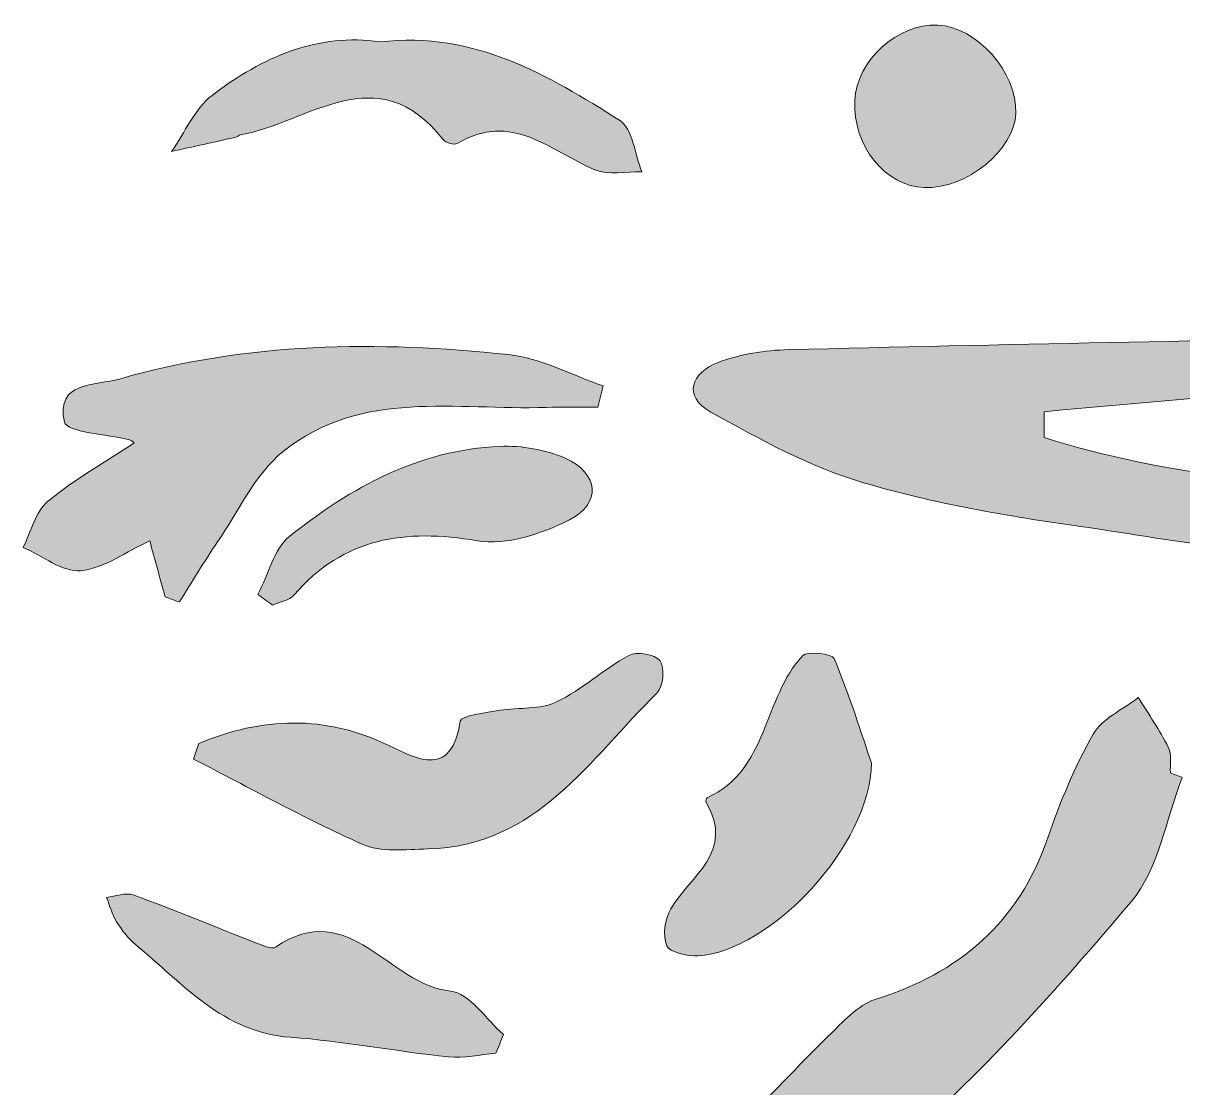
# Model space of a CAD drawing. Header units: centimetres. Extents: x -3.2 to 24.3, y 7.3 to 22.4.
# Drawn here: x -3.229 to -1.075, y 14.45 to 16.427 of the extents above; entities that cross this region are included whole.
import ezdxf

# ---------------------------------------------------------------- set-up
doc = ezdxf.new("R2010")
doc.units = ezdxf.units.CM
doc.header["$MEASUREMENT"] = 0
doc.layers.add('Layer 1', color=7, linetype='Continuous', lineweight=0)

msp = doc.modelspace()

# ---------------------------------------------------------------- hatches: boundary and pattern name
at = {"layer": 'Layer 1', "true_color": 0x000000, "transparency": 33554687}
h = msp.add_hatch(color=18, dxfattribs=at)
h.dxf.hatch_style = 2
edge = h.paths.add_edge_path()
edge.add_spline(control_points=[(-1.3856, 16.2604), (-1.3882, 16.1919), (-1.4769, 16.1197), (-1.5555, 16.1222), (-1.6282, 16.1244), (-1.6884, 16.1998), (-1.6846, 16.2838), (-1.6812, 16.3582), (-1.6051, 16.4275), (-1.5305, 16.4239), (-1.4577, 16.4205), (-1.3827, 16.3359), (-1.3856, 16.2604)], knot_values=[0, 0, 0, 0, 1, 1, 1, 2, 2, 2, 3, 3, 3, 4, 4, 4, 4], degree=3, periodic=0)
h = msp.add_hatch(color=18, dxfattribs=at)
h.dxf.hatch_style = 2
edge = h.paths.add_edge_path()
edge.add_spline(control_points=[(-2.5667, 16.3928), (-2.3895, 16.4129), (-2.2542, 16.3306), (-2.1216, 16.2473), (-2.0973, 16.232), (-2.0935, 16.1841), (-2.0802, 16.1513), (-2.1095, 16.1521), (-2.1423, 16.1447), (-2.1675, 16.1553), (-2.2498, 16.1898), (-2.3225, 16.2652), (-2.4233, 16.2041), (-2.4288, 16.2008), (-2.4447, 16.2056), (-2.4494, 16.2116), (-2.5717, 16.3672), (-2.7, 16.2423), (-2.8258, 16.22), (-2.8289, 16.2195), (-2.8314, 16.2165), (-2.8344, 16.2158), (-2.8741, 16.2068), (-2.9139, 16.1981), (-2.9537, 16.1892), (-2.929, 16.2245), (-2.9109, 16.2685), (-2.8783, 16.2935), (-2.7849, 16.3653), (-2.6797, 16.41), (-2.5667, 16.3928)], knot_values=[0, 0, 0, 0, 1, 1, 1, 2, 2, 2, 3, 3, 3, 4, 4, 4, 5, 5, 5, 6, 6, 6, 7, 7, 7, 8, 8, 8, 9, 9, 9, 10, 10, 10, 10], degree=3, periodic=0)
h = msp.add_hatch(color=18, dxfattribs=at)
h.dxf.hatch_style = 2
edge = h.paths.add_edge_path()
edge.add_spline(control_points=[(-2.9943, 15.4662), (-3.037, 15.4465), (-3.0785, 15.415), (-3.1226, 15.4107), (-3.1564, 15.4074), (-3.1936, 15.4383), (-3.2293, 15.454), (-3.2147, 15.483), (-3.2069, 15.5201), (-3.184, 15.5391), (-3.1338, 15.5807), (-3.076, 15.613), (-3.0232, 15.6479), (-3.0225, 15.6474), (-3.0267, 15.6522), (-3.0318, 15.6535), (-3.0739, 15.6645), (-3.1483, 15.6675), (-3.1527, 15.6868), (-3.1702, 15.7627), (-3.0945, 15.7541), (-3.0505, 15.7667), (-2.8133, 15.8349), (-2.5708, 15.838), (-2.3279, 15.8119), (-2.268, 15.8055), (-2.2107, 15.7739), (-2.1522, 15.7538), (-2.1554, 15.7406), (-2.1586, 15.7274), (-2.1618, 15.7142), (-2.1938, 15.7142), (-2.2259, 15.7151), (-2.2579, 15.714), (-2.4248, 15.7083), (-2.6021, 15.7486), (-2.7466, 15.6319), (-2.7985, 15.59), (-2.8292, 15.5215), (-2.8683, 15.4642), (-2.8931, 15.4279), (-2.9155, 15.3899), (-2.9391, 15.3526), (-2.948, 15.3558), (-2.9569, 15.359), (-2.9658, 15.3623), (-2.9753, 15.3969), (-2.9848, 15.4315), (-2.9943, 15.4662)], knot_values=[0, 0, 0, 0, 1, 1, 1, 2, 2, 2, 3, 3, 3, 4, 4, 4, 5, 5, 5, 6, 6, 6, 7, 7, 7, 8, 8, 8, 9, 9, 9, 10, 10, 10, 11, 11, 11, 12, 12, 12, 13, 13, 13, 14, 14, 14, 15, 15, 15, 16, 16, 16, 16], degree=3, periodic=0)
h = msp.add_hatch(color=18, dxfattribs=at)
h.dxf.hatch_style = 2
edge = h.paths.add_edge_path()
edge.add_spline(control_points=[(-1.3331, 15.6578), (-1.1034, 15.5871), (-0.8669, 15.5597), (-0.623, 15.5798), (-0.6195, 15.5676), (-0.6161, 15.5554), (-0.6126, 15.5432), (-0.6433, 15.5241), (-0.6719, 15.4992), (-0.7051, 15.4869), (-0.8917, 15.4175), (-1.0789, 15.4669), (-1.2645, 15.4928), (-1.4005, 15.5118), (-1.5373, 15.5354), (-1.6687, 15.5741), (-1.7677, 15.6032), (-1.8613, 15.6548), (-1.9523, 15.7054), (-2.0056, 15.7351), (-1.9875, 15.7785), (-1.9387, 15.7973), (-1.8978, 15.813), (-1.8516, 15.8202), (-1.8075, 15.8212), (-1.411, 15.8307), (-1.0144, 15.839), (-0.6178, 15.845), (-0.5571, 15.8459), (-0.4962, 15.8336), (-0.4354, 15.8274), (-0.4352, 15.814), (-0.435, 15.8006), (-0.4348, 15.7872), (-0.7341, 15.7602), (-1.0335, 15.7331), (-1.3328, 15.706), (-1.3329, 15.6899), (-1.333, 15.6739), (-1.3331, 15.6578)], knot_values=[0, 0, 0, 0, 1, 1, 1, 2, 2, 2, 3, 3, 3, 4, 4, 4, 5, 5, 5, 6, 6, 6, 7, 7, 7, 8, 8, 8, 9, 9, 9, 10, 10, 10, 11, 11, 11, 12, 12, 12, 13, 13, 13, 13], degree=3, periodic=0)
h = msp.add_hatch(color=18, dxfattribs=at)
h.dxf.hatch_style = 2
edge = h.paths.add_edge_path()
edge.add_spline(control_points=[(-2.7933, 15.3666), (-2.7741, 15.4034), (-2.7637, 15.4513), (-2.7341, 15.475), (-2.6202, 15.5656), (-2.4939, 15.6354), (-2.3437, 15.6416), (-2.3035, 15.6432), (-2.2594, 15.6358), (-2.2226, 15.6197), (-2.1602, 15.5925), (-2.1545, 15.5354), (-2.2146, 15.5052), (-2.2661, 15.4793), (-2.3322, 15.457), (-2.3862, 15.4663), (-2.5203, 15.4893), (-2.6339, 15.4722), (-2.7263, 15.3657), (-2.7351, 15.3556), (-2.7526, 15.3529), (-2.7661, 15.3468), (-2.7752, 15.3534), (-2.7842, 15.36), (-2.7933, 15.3666)], knot_values=[0, 0, 0, 0, 1, 1, 1, 2, 2, 2, 3, 3, 3, 4, 4, 4, 5, 5, 5, 6, 6, 6, 7, 7, 7, 8, 8, 8, 8], degree=3, periodic=0)
h = msp.add_hatch(color=18, dxfattribs=at)
h.dxf.hatch_style = 2
edge = h.paths.add_edge_path()
edge.add_spline(control_points=[(-2.9033, 15.0898), (-2.7857, 15.1388), (-2.6688, 15.1435), (-2.5502, 15.0861), (-2.4948, 15.0593), (-2.4335, 15.026), (-2.4175, 15.1314), (-2.4159, 15.1417), (-2.3695, 15.1468), (-2.3434, 15.1514), (-2.3085, 15.1574), (-2.2691, 15.1523), (-2.2388, 15.1669), (-2.1912, 15.1897), (-2.1511, 15.2278), (-2.1045, 15.2532), (-2.09, 15.2611), (-2.0546, 15.2554), (-2.0467, 15.2438), (-2.0376, 15.2304), (-2.0402, 15.1952), (-2.0518, 15.1839), (-2.1763, 15.0618), (-2.2747, 14.8991), (-2.4783, 14.894), (-2.5191, 14.893), (-2.565, 14.8872), (-2.5999, 14.9028), (-2.7064, 14.9505), (-2.8087, 15.0075), (-2.9127, 15.0608), (-2.9096, 15.0705), (-2.9064, 15.0802), (-2.9033, 15.0898)], knot_values=[0, 0, 0, 0, 1, 1, 1, 2, 2, 2, 3, 3, 3, 4, 4, 4, 5, 5, 5, 6, 6, 6, 7, 7, 7, 8, 8, 8, 9, 9, 9, 10, 10, 10, 11, 11, 11, 11], degree=3, periodic=0)
h = msp.add_hatch(color=18, dxfattribs=at)
h.dxf.hatch_style = 2
edge = h.paths.add_edge_path()
edge.add_spline(control_points=[(-1.6539, 15.0539), (-1.6545, 14.9011), (-1.8429, 14.7024), (-1.9759, 14.6956), (-1.9959, 14.6946), (-2.0287, 14.7019), (-2.034, 14.7143), (-2.0419, 14.7332), (-2.0376, 14.7641), (-2.0265, 14.7829), (-1.9902, 14.8444), (-1.9067, 14.8886), (-1.9607, 14.9802), (-1.9619, 14.9823), (-1.9606, 14.9883), (-1.959, 14.9891), (-1.8447, 15.0407), (-1.8549, 15.175), (-1.7816, 15.2528), (-1.7728, 15.2622), (-1.7265, 15.2565), (-1.7227, 15.2474), (-1.6941, 15.1779), (-1.6717, 15.1059), (-1.6539, 15.0539)], knot_values=[0, 0, 0, 0, 1, 1, 1, 2, 2, 2, 3, 3, 3, 4, 4, 4, 5, 5, 5, 6, 6, 6, 7, 7, 7, 8, 8, 8, 8], degree=3, periodic=0)
h = msp.add_hatch(color=18, dxfattribs=at)
h.dxf.hatch_style = 2
edge = h.paths.add_edge_path()
edge.add_spline(control_points=[(-1.0765, 15.0267), (-1.107, 14.9488), (-1.1202, 14.8562), (-1.1714, 14.7958), (-1.309, 14.6334), (-1.4522, 14.4721), (-1.6137, 14.3344), (-1.7481, 14.2197), (-1.9064, 14.1256), (-2.0952, 14.1195), (-2.126, 14.1186), (-2.1573, 14.1376), (-2.1884, 14.1473), (-2.1709, 14.1703), (-2.1574, 14.1987), (-2.1351, 14.2154), (-2.0591, 14.2724), (-1.9766, 14.3213), (-1.903, 14.3811), (-1.842, 14.4307), (-1.7909, 14.4922), (-1.7336, 14.5466), (-1.7069, 14.572), (-1.6796, 14.604), (-1.6467, 14.6144), (-1.4904, 14.6636), (-1.3802, 14.7567), (-1.3262, 14.9146), (-1.3035, 14.9808), (-1.2763, 15.0466), (-1.2418, 15.1072), (-1.2252, 15.1363), (-1.1866, 15.1529), (-1.158, 15.1751), (-1.1391, 15.1444), (-1.1183, 15.1148), (-1.1023, 15.0827), (-1.0957, 15.0695), (-1.0994, 15.0512), (-1.0984, 15.0353), (-1.0911, 15.0324), (-1.0838, 15.0295), (-1.0765, 15.0267)], knot_values=[0, 0, 0, 0, 1, 1, 1, 2, 2, 2, 3, 3, 3, 4, 4, 4, 5, 5, 5, 6, 6, 6, 7, 7, 7, 8, 8, 8, 9, 9, 9, 10, 10, 10, 11, 11, 11, 12, 12, 12, 13, 13, 13, 14, 14, 14, 14], degree=3, periodic=0)
h = msp.add_hatch(color=18, dxfattribs=at)
h.dxf.hatch_style = 2
edge = h.paths.add_edge_path()
edge.add_spline(control_points=[(-2.3514, 14.5149), (-2.3807, 14.5122), (-2.4105, 14.5046), (-2.4392, 14.5077), (-2.5372, 14.5182), (-2.6345, 14.5371), (-2.7327, 14.5442), (-2.8591, 14.5534), (-2.933, 14.6445), (-3.02, 14.7158), (-3.0343, 14.7274), (-3.046, 14.7432), (-3.0559, 14.7589), (-3.0644, 14.7725), (-3.0686, 14.7887), (-3.0746, 14.8038), (-3.0579, 14.8057), (-3.039, 14.8137), (-3.0248, 14.8085), (-2.9483, 14.7806), (-2.8731, 14.7493), (-2.7971, 14.7197), (-2.7854, 14.7151), (-2.7679, 14.7068), (-2.7609, 14.7116), (-2.623, 14.8059), (-2.5489, 14.6404), (-2.4355, 14.63), (-2.4005, 14.6268), (-2.3698, 14.5775), (-2.3371, 14.5494), (-2.3419, 14.5379), (-2.3466, 14.5264), (-2.3514, 14.5149)], knot_values=[0, 0, 0, 0, 1, 1, 1, 2, 2, 2, 3, 3, 3, 4, 4, 4, 5, 5, 5, 6, 6, 6, 7, 7, 7, 8, 8, 8, 9, 9, 9, 10, 10, 10, 11, 11, 11, 11], degree=3, periodic=0)
h = msp.add_hatch(color=18, dxfattribs=at)
h.dxf.hatch_style = 2
edge = h.paths.add_edge_path()
edge.add_spline(control_points=[(0.5515, 14.5238), (0.5446, 14.5048), (0.5409, 14.4838), (0.5303, 14.4672), (0.4708, 14.3732), (0.4, 14.285), (0.351, 14.186), (0.251, 13.9841), (0.0652, 13.8657), (-0.0979, 13.7334), (-0.288, 13.5795), (-0.5091, 13.463), (-0.7205, 13.3366), (-0.8134, 13.2811), (-0.8304, 13.294), (-0.8545, 13.4067), (-0.9347, 13.3907), (-1.018, 13.3826), (-1.0954, 13.3568), (-1.2712, 13.2982), (-1.4408, 13.2194), (-1.6188, 13.1697), (-1.8925, 13.0932), (-2.171, 13.0337), (-2.4478, 12.9682), (-2.5032, 12.9551), (-2.5599, 12.9476), (-2.6161, 12.9374), (-2.6192, 12.9468), (-2.6223, 12.9561), (-2.6254, 12.9654), (-2.61, 12.9775), (-2.5964, 12.9941), (-2.579, 13.0011), (-1.9734, 13.2454), (-1.3671, 13.4879), (-0.7617, 13.7326), (-0.3156, 13.9129), (0.0953, 14.1504), (0.4472, 14.4831), (0.472, 14.5066), (0.5053, 14.5212), (0.5347, 14.5399), (0.5403, 14.5346), (0.5459, 14.5292), (0.5515, 14.5238)], knot_values=[0, 0, 0, 0, 1, 1, 1, 2, 2, 2, 3, 3, 3, 4, 4, 4, 5, 5, 5, 6, 6, 6, 7, 7, 7, 8, 8, 8, 9, 9, 9, 10, 10, 10, 11, 11, 11, 12, 12, 12, 13, 13, 13, 14, 14, 14, 15, 15, 15, 15], degree=3, periodic=0)

# ---------------------------------------------------------------- linework, layer by layer
at = {"layer": 'Layer 1', "color": 18, "lineweight": 0, "true_color": 0x000000}
for points, knots in [([(-1.3856, 16.2604), (-1.3882, 16.1919), (-1.4769, 16.1197), (-1.5555, 16.1222), (-1.6282, 16.1244), (-1.6884, 16.1998), (-1.6846, 16.2838), (-1.6812, 16.3582), (-1.6051, 16.4275), (-1.5305, 16.4239), (-1.4577, 16.4205), (-1.3827, 16.3359), (-1.3856, 16.2604)], [0, 0, 0, 0, 1, 1, 1, 2, 2, 2, 3, 3, 3, 4, 4, 4, 4]), ([(-1.3856, 16.2604), (-1.3882, 16.1919), (-1.4769, 16.1197), (-1.5555, 16.1222), (-1.6282, 16.1244), (-1.6884, 16.1998), (-1.6846, 16.2838), (-1.6812, 16.3582), (-1.6051, 16.4275), (-1.5305, 16.4239), (-1.4577, 16.4205), (-1.3827, 16.3359), (-1.3856, 16.2604)], [0, 0, 0, 0, 1, 1, 1, 2, 2, 2, 3, 3, 3, 4, 4, 4, 4]), ([(-2.5667, 16.3928), (-2.3895, 16.4129), (-2.2542, 16.3306), (-2.1216, 16.2473), (-2.0973, 16.232), (-2.0935, 16.1841), (-2.0802, 16.1513), (-2.1095, 16.1521), (-2.1423, 16.1447), (-2.1675, 16.1553), (-2.2498, 16.1898), (-2.3225, 16.2652), (-2.4233, 16.2041), (-2.4288, 16.2008), (-2.4447, 16.2056), (-2.4494, 16.2116), (-2.5717, 16.3672), (-2.7, 16.2423), (-2.8258, 16.22), (-2.8289, 16.2195), (-2.8314, 16.2165), (-2.8344, 16.2158), (-2.8741, 16.2068), (-2.9139, 16.1981), (-2.9537, 16.1892), (-2.929, 16.2245), (-2.9109, 16.2685), (-2.8783, 16.2935), (-2.7849, 16.3653), (-2.6797, 16.41), (-2.5667, 16.3928)], [0, 0, 0, 0, 1, 1, 1, 2, 2, 2, 3, 3, 3, 4, 4, 4, 5, 5, 5, 6, 6, 6, 7, 7, 7, 8, 8, 8, 9, 9, 9, 10, 10, 10, 10]), ([(-2.5667, 16.3928), (-2.3895, 16.4129), (-2.2542, 16.3306), (-2.1216, 16.2473), (-2.0973, 16.232), (-2.0935, 16.1841), (-2.0802, 16.1513), (-2.1095, 16.1521), (-2.1423, 16.1447), (-2.1675, 16.1553), (-2.2498, 16.1898), (-2.3225, 16.2652), (-2.4233, 16.2041), (-2.4288, 16.2008), (-2.4447, 16.2056), (-2.4494, 16.2116), (-2.5717, 16.3672), (-2.7, 16.2423), (-2.8258, 16.22), (-2.8289, 16.2195), (-2.8314, 16.2165), (-2.8344, 16.2158), (-2.8741, 16.2068), (-2.9139, 16.1981), (-2.9537, 16.1892), (-2.929, 16.2245), (-2.9109, 16.2685), (-2.8783, 16.2935), (-2.7849, 16.3653), (-2.6797, 16.41), (-2.5667, 16.3928)], [0, 0, 0, 0, 1, 1, 1, 2, 2, 2, 3, 3, 3, 4, 4, 4, 5, 5, 5, 6, 6, 6, 7, 7, 7, 8, 8, 8, 9, 9, 9, 10, 10, 10, 10]), ([(-2.9943, 15.4662), (-3.037, 15.4465), (-3.0785, 15.415), (-3.1226, 15.4107), (-3.1564, 15.4074), (-3.1936, 15.4383), (-3.2293, 15.454), (-3.2147, 15.483), (-3.2069, 15.5201), (-3.184, 15.5391), (-3.1338, 15.5807), (-3.076, 15.613), (-3.0232, 15.6479), (-3.0225, 15.6474), (-3.0267, 15.6522), (-3.0318, 15.6535), (-3.0739, 15.6645), (-3.1483, 15.6675), (-3.1527, 15.6868), (-3.1702, 15.7627), (-3.0945, 15.7541), (-3.0505, 15.7667), (-2.8133, 15.8349), (-2.5708, 15.838), (-2.3279, 15.8119), (-2.268, 15.8055), (-2.2107, 15.7739), (-2.1522, 15.7538), (-2.1554, 15.7406), (-2.1586, 15.7274), (-2.1618, 15.7142), (-2.1938, 15.7142), (-2.2259, 15.7151), (-2.2579, 15.714), (-2.4248, 15.7083), (-2.6021, 15.7486), (-2.7466, 15.6319), (-2.7985, 15.59), (-2.8292, 15.5215), (-2.8683, 15.4642), (-2.8931, 15.4279), (-2.9155, 15.3899), (-2.9391, 15.3526), (-2.948, 15.3558), (-2.9569, 15.359), (-2.9658, 15.3623), (-2.9753, 15.3969), (-2.9848, 15.4315), (-2.9943, 15.4662)], [0, 0, 0, 0, 1, 1, 1, 2, 2, 2, 3, 3, 3, 4, 4, 4, 5, 5, 5, 6, 6, 6, 7, 7, 7, 8, 8, 8, 9, 9, 9, 10, 10, 10, 11, 11, 11, 12, 12, 12, 13, 13, 13, 14, 14, 14, 15, 15, 15, 16, 16, 16, 16]), ([(-2.9943, 15.4662), (-3.037, 15.4465), (-3.0785, 15.415), (-3.1226, 15.4107), (-3.1564, 15.4074), (-3.1936, 15.4383), (-3.2293, 15.454), (-3.2147, 15.483), (-3.2069, 15.5201), (-3.184, 15.5391), (-3.1338, 15.5807), (-3.076, 15.613), (-3.0232, 15.6479), (-3.0225, 15.6474), (-3.0267, 15.6522), (-3.0318, 15.6535), (-3.0739, 15.6645), (-3.1483, 15.6675), (-3.1527, 15.6868), (-3.1702, 15.7627), (-3.0945, 15.7541), (-3.0505, 15.7667), (-2.8133, 15.8349), (-2.5708, 15.838), (-2.3279, 15.8119), (-2.268, 15.8055), (-2.2107, 15.7739), (-2.1522, 15.7538), (-2.1554, 15.7406), (-2.1586, 15.7274), (-2.1618, 15.7142), (-2.1938, 15.7142), (-2.2259, 15.7151), (-2.2579, 15.714), (-2.4248, 15.7083), (-2.6021, 15.7486), (-2.7466, 15.6319), (-2.7985, 15.59), (-2.8292, 15.5215), (-2.8683, 15.4642), (-2.8931, 15.4279), (-2.9155, 15.3899), (-2.9391, 15.3526), (-2.948, 15.3558), (-2.9569, 15.359), (-2.9658, 15.3623), (-2.9753, 15.3969), (-2.9848, 15.4315), (-2.9943, 15.4662)], [0, 0, 0, 0, 1, 1, 1, 2, 2, 2, 3, 3, 3, 4, 4, 4, 5, 5, 5, 6, 6, 6, 7, 7, 7, 8, 8, 8, 9, 9, 9, 10, 10, 10, 11, 11, 11, 12, 12, 12, 13, 13, 13, 14, 14, 14, 15, 15, 15, 16, 16, 16, 16]), ([(-1.3331, 15.6578), (-1.1034, 15.5871), (-0.8669, 15.5597), (-0.623, 15.5798), (-0.6195, 15.5676), (-0.6161, 15.5554), (-0.6126, 15.5432), (-0.6433, 15.5241), (-0.6719, 15.4992), (-0.7051, 15.4869), (-0.8917, 15.4175), (-1.0789, 15.4669), (-1.2645, 15.4928), (-1.4005, 15.5118), (-1.5373, 15.5354), (-1.6687, 15.5741), (-1.7677, 15.6032), (-1.8613, 15.6548), (-1.9523, 15.7054), (-2.0056, 15.7351), (-1.9875, 15.7785), (-1.9387, 15.7973), (-1.8978, 15.813), (-1.8516, 15.8202), (-1.8075, 15.8212), (-1.411, 15.8307), (-1.0144, 15.839), (-0.6178, 15.845), (-0.5571, 15.8459), (-0.4962, 15.8336), (-0.4354, 15.8274), (-0.4352, 15.814), (-0.435, 15.8006), (-0.4348, 15.7872), (-0.7341, 15.7602), (-1.0335, 15.7331), (-1.3328, 15.706), (-1.3329, 15.6899), (-1.333, 15.6739), (-1.3331, 15.6578)], [0, 0, 0, 0, 1, 1, 1, 2, 2, 2, 3, 3, 3, 4, 4, 4, 5, 5, 5, 6, 6, 6, 7, 7, 7, 8, 8, 8, 9, 9, 9, 10, 10, 10, 11, 11, 11, 12, 12, 12, 13, 13, 13, 13]), ([(-1.3331, 15.6578), (-1.1034, 15.5871), (-0.8669, 15.5597), (-0.623, 15.5798), (-0.6195, 15.5676), (-0.6161, 15.5554), (-0.6126, 15.5432), (-0.6433, 15.5241), (-0.6719, 15.4992), (-0.7051, 15.4869), (-0.8917, 15.4175), (-1.0789, 15.4669), (-1.2645, 15.4928), (-1.4005, 15.5118), (-1.5373, 15.5354), (-1.6687, 15.5741), (-1.7677, 15.6032), (-1.8613, 15.6548), (-1.9523, 15.7054), (-2.0056, 15.7351), (-1.9875, 15.7785), (-1.9387, 15.7973), (-1.8978, 15.813), (-1.8516, 15.8202), (-1.8075, 15.8212), (-1.411, 15.8307), (-1.0144, 15.839), (-0.6178, 15.845), (-0.5571, 15.8459), (-0.4962, 15.8336), (-0.4354, 15.8274), (-0.4352, 15.814), (-0.435, 15.8006), (-0.4348, 15.7872), (-0.7341, 15.7602), (-1.0335, 15.7331), (-1.3328, 15.706), (-1.3329, 15.6899), (-1.333, 15.6739), (-1.3331, 15.6578)], [0, 0, 0, 0, 1, 1, 1, 2, 2, 2, 3, 3, 3, 4, 4, 4, 5, 5, 5, 6, 6, 6, 7, 7, 7, 8, 8, 8, 9, 9, 9, 10, 10, 10, 11, 11, 11, 12, 12, 12, 13, 13, 13, 13]), ([(-2.7933, 15.3666), (-2.7741, 15.4034), (-2.7637, 15.4513), (-2.7341, 15.475), (-2.6202, 15.5656), (-2.4939, 15.6354), (-2.3437, 15.6416), (-2.3035, 15.6432), (-2.2594, 15.6358), (-2.2226, 15.6197), (-2.1602, 15.5925), (-2.1545, 15.5354), (-2.2146, 15.5052), (-2.2661, 15.4793), (-2.3322, 15.457), (-2.3862, 15.4663), (-2.5203, 15.4893), (-2.6339, 15.4722), (-2.7263, 15.3657), (-2.7351, 15.3556), (-2.7526, 15.3529), (-2.7661, 15.3468), (-2.7752, 15.3534), (-2.7842, 15.36), (-2.7933, 15.3666)], [0, 0, 0, 0, 1, 1, 1, 2, 2, 2, 3, 3, 3, 4, 4, 4, 5, 5, 5, 6, 6, 6, 7, 7, 7, 8, 8, 8, 8]), ([(-2.7933, 15.3666), (-2.7741, 15.4034), (-2.7637, 15.4513), (-2.7341, 15.475), (-2.6202, 15.5656), (-2.4939, 15.6354), (-2.3437, 15.6416), (-2.3035, 15.6432), (-2.2594, 15.6358), (-2.2226, 15.6197), (-2.1602, 15.5925), (-2.1545, 15.5354), (-2.2146, 15.5052), (-2.2661, 15.4793), (-2.3322, 15.457), (-2.3862, 15.4663), (-2.5203, 15.4893), (-2.6339, 15.4722), (-2.7263, 15.3657), (-2.7351, 15.3556), (-2.7526, 15.3529), (-2.7661, 15.3468), (-2.7752, 15.3534), (-2.7842, 15.36), (-2.7933, 15.3666)], [0, 0, 0, 0, 1, 1, 1, 2, 2, 2, 3, 3, 3, 4, 4, 4, 5, 5, 5, 6, 6, 6, 7, 7, 7, 8, 8, 8, 8]), ([(-2.9033, 15.0898), (-2.7857, 15.1388), (-2.6688, 15.1435), (-2.5502, 15.0861), (-2.4948, 15.0593), (-2.4335, 15.026), (-2.4175, 15.1314), (-2.4159, 15.1417), (-2.3695, 15.1468), (-2.3434, 15.1514), (-2.3085, 15.1574), (-2.2691, 15.1523), (-2.2388, 15.1669), (-2.1912, 15.1897), (-2.1511, 15.2278), (-2.1045, 15.2532), (-2.09, 15.2611), (-2.0546, 15.2554), (-2.0467, 15.2438), (-2.0376, 15.2304), (-2.0402, 15.1952), (-2.0518, 15.1839), (-2.1763, 15.0618), (-2.2747, 14.8991), (-2.4783, 14.894), (-2.5191, 14.893), (-2.565, 14.8872), (-2.5999, 14.9028), (-2.7064, 14.9505), (-2.8087, 15.0075), (-2.9127, 15.0608), (-2.9096, 15.0705), (-2.9064, 15.0802), (-2.9033, 15.0898)], [0, 0, 0, 0, 1, 1, 1, 2, 2, 2, 3, 3, 3, 4, 4, 4, 5, 5, 5, 6, 6, 6, 7, 7, 7, 8, 8, 8, 9, 9, 9, 10, 10, 10, 11, 11, 11, 11]), ([(-2.9033, 15.0898), (-2.7857, 15.1388), (-2.6688, 15.1435), (-2.5502, 15.0861), (-2.4948, 15.0593), (-2.4335, 15.026), (-2.4175, 15.1314), (-2.4159, 15.1417), (-2.3695, 15.1468), (-2.3434, 15.1514), (-2.3085, 15.1574), (-2.2691, 15.1523), (-2.2388, 15.1669), (-2.1912, 15.1897), (-2.1511, 15.2278), (-2.1045, 15.2532), (-2.09, 15.2611), (-2.0546, 15.2554), (-2.0467, 15.2438), (-2.0376, 15.2304), (-2.0402, 15.1952), (-2.0518, 15.1839), (-2.1763, 15.0618), (-2.2747, 14.8991), (-2.4783, 14.894), (-2.5191, 14.893), (-2.565, 14.8872), (-2.5999, 14.9028), (-2.7064, 14.9505), (-2.8087, 15.0075), (-2.9127, 15.0608), (-2.9096, 15.0705), (-2.9064, 15.0802), (-2.9033, 15.0898)], [0, 0, 0, 0, 1, 1, 1, 2, 2, 2, 3, 3, 3, 4, 4, 4, 5, 5, 5, 6, 6, 6, 7, 7, 7, 8, 8, 8, 9, 9, 9, 10, 10, 10, 11, 11, 11, 11]), ([(-1.6539, 15.0539), (-1.6545, 14.9011), (-1.8429, 14.7024), (-1.9759, 14.6956), (-1.9959, 14.6946), (-2.0287, 14.7019), (-2.034, 14.7143), (-2.0419, 14.7332), (-2.0376, 14.7641), (-2.0265, 14.7829), (-1.9902, 14.8444), (-1.9067, 14.8886), (-1.9607, 14.9802), (-1.9619, 14.9823), (-1.9606, 14.9883), (-1.959, 14.9891), (-1.8447, 15.0407), (-1.8549, 15.175), (-1.7816, 15.2528), (-1.7728, 15.2622), (-1.7265, 15.2565), (-1.7227, 15.2474), (-1.6941, 15.1779), (-1.6717, 15.1059), (-1.6539, 15.0539)], [0, 0, 0, 0, 1, 1, 1, 2, 2, 2, 3, 3, 3, 4, 4, 4, 5, 5, 5, 6, 6, 6, 7, 7, 7, 8, 8, 8, 8]), ([(-1.6539, 15.0539), (-1.6545, 14.9011), (-1.8429, 14.7024), (-1.9759, 14.6956), (-1.9959, 14.6946), (-2.0287, 14.7019), (-2.034, 14.7143), (-2.0419, 14.7332), (-2.0376, 14.7641), (-2.0265, 14.7829), (-1.9902, 14.8444), (-1.9067, 14.8886), (-1.9607, 14.9802), (-1.9619, 14.9823), (-1.9606, 14.9883), (-1.959, 14.9891), (-1.8447, 15.0407), (-1.8549, 15.175), (-1.7816, 15.2528), (-1.7728, 15.2622), (-1.7265, 15.2565), (-1.7227, 15.2474), (-1.6941, 15.1779), (-1.6717, 15.1059), (-1.6539, 15.0539)], [0, 0, 0, 0, 1, 1, 1, 2, 2, 2, 3, 3, 3, 4, 4, 4, 5, 5, 5, 6, 6, 6, 7, 7, 7, 8, 8, 8, 8]), ([(-1.0765, 15.0267), (-1.107, 14.9488), (-1.1202, 14.8562), (-1.1714, 14.7958), (-1.309, 14.6334), (-1.4522, 14.4721), (-1.6137, 14.3344), (-1.7481, 14.2197), (-1.9064, 14.1256), (-2.0952, 14.1195), (-2.126, 14.1186), (-2.1573, 14.1376), (-2.1884, 14.1473), (-2.1709, 14.1703), (-2.1574, 14.1987), (-2.1351, 14.2154), (-2.0591, 14.2724), (-1.9766, 14.3213), (-1.903, 14.3811), (-1.842, 14.4307), (-1.7909, 14.4922), (-1.7336, 14.5466), (-1.7069, 14.572), (-1.6796, 14.604), (-1.6467, 14.6144), (-1.4904, 14.6636), (-1.3802, 14.7567), (-1.3262, 14.9146), (-1.3035, 14.9808), (-1.2763, 15.0466), (-1.2418, 15.1072), (-1.2252, 15.1363), (-1.1866, 15.1529), (-1.158, 15.1751), (-1.1391, 15.1444), (-1.1183, 15.1148), (-1.1023, 15.0827), (-1.0957, 15.0695), (-1.0994, 15.0512), (-1.0984, 15.0353), (-1.0911, 15.0324), (-1.0838, 15.0295), (-1.0765, 15.0267)], [0, 0, 0, 0, 1, 1, 1, 2, 2, 2, 3, 3, 3, 4, 4, 4, 5, 5, 5, 6, 6, 6, 7, 7, 7, 8, 8, 8, 9, 9, 9, 10, 10, 10, 11, 11, 11, 12, 12, 12, 13, 13, 13, 14, 14, 14, 14]), ([(-1.0765, 15.0267), (-1.107, 14.9488), (-1.1202, 14.8562), (-1.1714, 14.7958), (-1.309, 14.6334), (-1.4522, 14.4721), (-1.6137, 14.3344), (-1.7481, 14.2197), (-1.9064, 14.1256), (-2.0952, 14.1195), (-2.126, 14.1186), (-2.1573, 14.1376), (-2.1884, 14.1473), (-2.1709, 14.1703), (-2.1574, 14.1987), (-2.1351, 14.2154), (-2.0591, 14.2724), (-1.9766, 14.3213), (-1.903, 14.3811), (-1.842, 14.4307), (-1.7909, 14.4922), (-1.7336, 14.5466), (-1.7069, 14.572), (-1.6796, 14.604), (-1.6467, 14.6144), (-1.4904, 14.6636), (-1.3802, 14.7567), (-1.3262, 14.9146), (-1.3035, 14.9808), (-1.2763, 15.0466), (-1.2418, 15.1072), (-1.2252, 15.1363), (-1.1866, 15.1529), (-1.158, 15.1751), (-1.1391, 15.1444), (-1.1183, 15.1148), (-1.1023, 15.0827), (-1.0957, 15.0695), (-1.0994, 15.0512), (-1.0984, 15.0353), (-1.0911, 15.0324), (-1.0838, 15.0295), (-1.0765, 15.0267)], [0, 0, 0, 0, 1, 1, 1, 2, 2, 2, 3, 3, 3, 4, 4, 4, 5, 5, 5, 6, 6, 6, 7, 7, 7, 8, 8, 8, 9, 9, 9, 10, 10, 10, 11, 11, 11, 12, 12, 12, 13, 13, 13, 14, 14, 14, 14]), ([(-2.3514, 14.5149), (-2.3807, 14.5122), (-2.4105, 14.5046), (-2.4392, 14.5077), (-2.5372, 14.5182), (-2.6345, 14.5371), (-2.7327, 14.5442), (-2.8591, 14.5534), (-2.933, 14.6445), (-3.02, 14.7158), (-3.0343, 14.7274), (-3.046, 14.7432), (-3.0559, 14.7589), (-3.0644, 14.7725), (-3.0686, 14.7887), (-3.0746, 14.8038), (-3.0579, 14.8057), (-3.039, 14.8137), (-3.0248, 14.8085), (-2.9483, 14.7806), (-2.8731, 14.7493), (-2.7971, 14.7197), (-2.7854, 14.7151), (-2.7679, 14.7068), (-2.7609, 14.7116), (-2.623, 14.8059), (-2.5489, 14.6404), (-2.4355, 14.63), (-2.4005, 14.6268), (-2.3698, 14.5775), (-2.3371, 14.5494), (-2.3419, 14.5379), (-2.3466, 14.5264), (-2.3514, 14.5149)], [0, 0, 0, 0, 1, 1, 1, 2, 2, 2, 3, 3, 3, 4, 4, 4, 5, 5, 5, 6, 6, 6, 7, 7, 7, 8, 8, 8, 9, 9, 9, 10, 10, 10, 11, 11, 11, 11]), ([(-2.3514, 14.5149), (-2.3807, 14.5122), (-2.4105, 14.5046), (-2.4392, 14.5077), (-2.5372, 14.5182), (-2.6345, 14.5371), (-2.7327, 14.5442), (-2.8591, 14.5534), (-2.933, 14.6445), (-3.02, 14.7158), (-3.0343, 14.7274), (-3.046, 14.7432), (-3.0559, 14.7589), (-3.0644, 14.7725), (-3.0686, 14.7887), (-3.0746, 14.8038), (-3.0579, 14.8057), (-3.039, 14.8137), (-3.0248, 14.8085), (-2.9483, 14.7806), (-2.8731, 14.7493), (-2.7971, 14.7197), (-2.7854, 14.7151), (-2.7679, 14.7068), (-2.7609, 14.7116), (-2.623, 14.8059), (-2.5489, 14.6404), (-2.4355, 14.63), (-2.4005, 14.6268), (-2.3698, 14.5775), (-2.3371, 14.5494), (-2.3419, 14.5379), (-2.3466, 14.5264), (-2.3514, 14.5149)], [0, 0, 0, 0, 1, 1, 1, 2, 2, 2, 3, 3, 3, 4, 4, 4, 5, 5, 5, 6, 6, 6, 7, 7, 7, 8, 8, 8, 9, 9, 9, 10, 10, 10, 11, 11, 11, 11]), ([(0.5515, 14.5238), (0.5446, 14.5048), (0.5409, 14.4838), (0.5303, 14.4672), (0.4708, 14.3732), (0.4, 14.285), (0.351, 14.186), (0.251, 13.9841), (0.0652, 13.8657), (-0.0979, 13.7334), (-0.288, 13.5795), (-0.5091, 13.463), (-0.7205, 13.3366), (-0.8134, 13.2811), (-0.8304, 13.294), (-0.8545, 13.4067), (-0.9347, 13.3907), (-1.018, 13.3826), (-1.0954, 13.3568), (-1.2712, 13.2982), (-1.4408, 13.2194), (-1.6188, 13.1697), (-1.8925, 13.0932), (-2.171, 13.0337), (-2.4478, 12.9682), (-2.5032, 12.9551), (-2.5599, 12.9476), (-2.6161, 12.9374), (-2.6192, 12.9468), (-2.6223, 12.9561), (-2.6254, 12.9654), (-2.61, 12.9775), (-2.5964, 12.9941), (-2.579, 13.0011), (-1.9734, 13.2454), (-1.3671, 13.4879), (-0.7617, 13.7326), (-0.3156, 13.9129), (0.0953, 14.1504), (0.4472, 14.4831), (0.472, 14.5066), (0.5053, 14.5212), (0.5347, 14.5399), (0.5403, 14.5346), (0.5459, 14.5292), (0.5515, 14.5238)], [0, 0, 0, 0, 1, 1, 1, 2, 2, 2, 3, 3, 3, 4, 4, 4, 5, 5, 5, 6, 6, 6, 7, 7, 7, 8, 8, 8, 9, 9, 9, 10, 10, 10, 11, 11, 11, 12, 12, 12, 13, 13, 13, 14, 14, 14, 15, 15, 15, 15]), ([(0.5515, 14.5238), (0.5446, 14.5048), (0.5409, 14.4838), (0.5303, 14.4672), (0.4708, 14.3732), (0.4, 14.285), (0.351, 14.186), (0.251, 13.9841), (0.0652, 13.8657), (-0.0979, 13.7334), (-0.288, 13.5795), (-0.5091, 13.463), (-0.7205, 13.3366), (-0.8134, 13.2811), (-0.8304, 13.294), (-0.8545, 13.4067), (-0.9347, 13.3907), (-1.018, 13.3826), (-1.0954, 13.3568), (-1.2712, 13.2982), (-1.4408, 13.2194), (-1.6188, 13.1697), (-1.8925, 13.0932), (-2.171, 13.0337), (-2.4478, 12.9682), (-2.5032, 12.9551), (-2.5599, 12.9476), (-2.6161, 12.9374), (-2.6192, 12.9468), (-2.6223, 12.9561), (-2.6254, 12.9654), (-2.61, 12.9775), (-2.5964, 12.9941), (-2.579, 13.0011), (-1.9734, 13.2454), (-1.3671, 13.4879), (-0.7617, 13.7326), (-0.3156, 13.9129), (0.0953, 14.1504), (0.4472, 14.4831), (0.472, 14.5066), (0.5053, 14.5212), (0.5347, 14.5399), (0.5403, 14.5346), (0.5459, 14.5292), (0.5515, 14.5238)], [0, 0, 0, 0, 1, 1, 1, 2, 2, 2, 3, 3, 3, 4, 4, 4, 5, 5, 5, 6, 6, 6, 7, 7, 7, 8, 8, 8, 9, 9, 9, 10, 10, 10, 11, 11, 11, 12, 12, 12, 13, 13, 13, 14, 14, 14, 15, 15, 15, 15])]:
    msp.add_open_spline(points, degree=3, knots=knots, dxfattribs=at)
at = {"layer": 'Layer 1'}
for points, knots in [([(-1.3856, 16.2604), (-1.3882, 16.1919), (-1.4769, 16.1197), (-1.5555, 16.1222), (-1.6282, 16.1244), (-1.6884, 16.1998), (-1.6846, 16.2838), (-1.6812, 16.3582), (-1.6051, 16.4275), (-1.5305, 16.4239), (-1.4577, 16.4205), (-1.3827, 16.3359), (-1.3856, 16.2604)], [0, 0, 0, 0, 1, 1, 1, 2, 2, 2, 3, 3, 3, 4, 4, 4, 4]), ([(-2.5667, 16.3928), (-2.3895, 16.4129), (-2.2542, 16.3306), (-2.1216, 16.2473), (-2.0973, 16.232), (-2.0935, 16.1841), (-2.0802, 16.1513), (-2.1095, 16.1521), (-2.1423, 16.1447), (-2.1675, 16.1553), (-2.2498, 16.1898), (-2.3225, 16.2652), (-2.4233, 16.2041), (-2.4288, 16.2008), (-2.4447, 16.2056), (-2.4494, 16.2116), (-2.5717, 16.3672), (-2.7, 16.2423), (-2.8258, 16.22), (-2.8289, 16.2195), (-2.8314, 16.2165), (-2.8344, 16.2158), (-2.8741, 16.2068), (-2.9139, 16.1981), (-2.9537, 16.1892), (-2.929, 16.2245), (-2.9109, 16.2685), (-2.8783, 16.2935), (-2.7849, 16.3653), (-2.6797, 16.41), (-2.5667, 16.3928)], [0, 0, 0, 0, 1, 1, 1, 2, 2, 2, 3, 3, 3, 4, 4, 4, 5, 5, 5, 6, 6, 6, 7, 7, 7, 8, 8, 8, 9, 9, 9, 10, 10, 10, 10]), ([(-2.9943, 15.4662), (-3.037, 15.4465), (-3.0785, 15.415), (-3.1226, 15.4107), (-3.1564, 15.4074), (-3.1936, 15.4383), (-3.2293, 15.454), (-3.2147, 15.483), (-3.2069, 15.5201), (-3.184, 15.5391), (-3.1338, 15.5807), (-3.076, 15.613), (-3.0232, 15.6479), (-3.0225, 15.6474), (-3.0267, 15.6522), (-3.0318, 15.6535), (-3.0739, 15.6645), (-3.1483, 15.6675), (-3.1527, 15.6868), (-3.1702, 15.7627), (-3.0945, 15.7541), (-3.0505, 15.7667), (-2.8133, 15.8349), (-2.5708, 15.838), (-2.3279, 15.8119), (-2.268, 15.8055), (-2.2107, 15.7739), (-2.1522, 15.7538), (-2.1554, 15.7406), (-2.1586, 15.7274), (-2.1618, 15.7142), (-2.1938, 15.7142), (-2.2259, 15.7151), (-2.2579, 15.714), (-2.4248, 15.7083), (-2.6021, 15.7486), (-2.7466, 15.6319), (-2.7985, 15.59), (-2.8292, 15.5215), (-2.8683, 15.4642), (-2.8931, 15.4279), (-2.9155, 15.3899), (-2.9391, 15.3526), (-2.948, 15.3558), (-2.9569, 15.359), (-2.9658, 15.3623), (-2.9753, 15.3969), (-2.9848, 15.4315), (-2.9943, 15.4662)], [0, 0, 0, 0, 1, 1, 1, 2, 2, 2, 3, 3, 3, 4, 4, 4, 5, 5, 5, 6, 6, 6, 7, 7, 7, 8, 8, 8, 9, 9, 9, 10, 10, 10, 11, 11, 11, 12, 12, 12, 13, 13, 13, 14, 14, 14, 15, 15, 15, 16, 16, 16, 16]), ([(-1.3331, 15.6578), (-1.1034, 15.5871), (-0.8669, 15.5597), (-0.623, 15.5798), (-0.6195, 15.5676), (-0.6161, 15.5554), (-0.6126, 15.5432), (-0.6433, 15.5241), (-0.6719, 15.4992), (-0.7051, 15.4869), (-0.8917, 15.4175), (-1.0789, 15.4669), (-1.2645, 15.4928), (-1.4005, 15.5118), (-1.5373, 15.5354), (-1.6687, 15.5741), (-1.7677, 15.6032), (-1.8613, 15.6548), (-1.9523, 15.7054), (-2.0056, 15.7351), (-1.9875, 15.7785), (-1.9387, 15.7973), (-1.8978, 15.813), (-1.8516, 15.8202), (-1.8075, 15.8212), (-1.411, 15.8307), (-1.0144, 15.839), (-0.6178, 15.845), (-0.5571, 15.8459), (-0.4962, 15.8336), (-0.4354, 15.8274), (-0.4352, 15.814), (-0.435, 15.8006), (-0.4348, 15.7872), (-0.7341, 15.7602), (-1.0335, 15.7331), (-1.3328, 15.706), (-1.3329, 15.6899), (-1.333, 15.6739), (-1.3331, 15.6578)], [0, 0, 0, 0, 1, 1, 1, 2, 2, 2, 3, 3, 3, 4, 4, 4, 5, 5, 5, 6, 6, 6, 7, 7, 7, 8, 8, 8, 9, 9, 9, 10, 10, 10, 11, 11, 11, 12, 12, 12, 13, 13, 13, 13]), ([(-2.7933, 15.3666), (-2.7741, 15.4034), (-2.7637, 15.4513), (-2.7341, 15.475), (-2.6202, 15.5656), (-2.4939, 15.6354), (-2.3437, 15.6416), (-2.3035, 15.6432), (-2.2594, 15.6358), (-2.2226, 15.6197), (-2.1602, 15.5925), (-2.1545, 15.5354), (-2.2146, 15.5052), (-2.2661, 15.4793), (-2.3322, 15.457), (-2.3862, 15.4663), (-2.5203, 15.4893), (-2.6339, 15.4722), (-2.7263, 15.3657), (-2.7351, 15.3556), (-2.7526, 15.3529), (-2.7661, 15.3468), (-2.7752, 15.3534), (-2.7842, 15.36), (-2.7933, 15.3666)], [0, 0, 0, 0, 1, 1, 1, 2, 2, 2, 3, 3, 3, 4, 4, 4, 5, 5, 5, 6, 6, 6, 7, 7, 7, 8, 8, 8, 8]), ([(-2.9033, 15.0898), (-2.7857, 15.1388), (-2.6688, 15.1435), (-2.5502, 15.0861), (-2.4948, 15.0593), (-2.4335, 15.026), (-2.4175, 15.1314), (-2.4159, 15.1417), (-2.3695, 15.1468), (-2.3434, 15.1514), (-2.3085, 15.1574), (-2.2691, 15.1523), (-2.2388, 15.1669), (-2.1912, 15.1897), (-2.1511, 15.2278), (-2.1045, 15.2532), (-2.09, 15.2611), (-2.0546, 15.2554), (-2.0467, 15.2438), (-2.0376, 15.2304), (-2.0402, 15.1952), (-2.0518, 15.1839), (-2.1763, 15.0618), (-2.2747, 14.8991), (-2.4783, 14.894), (-2.5191, 14.893), (-2.565, 14.8872), (-2.5999, 14.9028), (-2.7064, 14.9505), (-2.8087, 15.0075), (-2.9127, 15.0608), (-2.9096, 15.0705), (-2.9064, 15.0802), (-2.9033, 15.0898)], [0, 0, 0, 0, 1, 1, 1, 2, 2, 2, 3, 3, 3, 4, 4, 4, 5, 5, 5, 6, 6, 6, 7, 7, 7, 8, 8, 8, 9, 9, 9, 10, 10, 10, 11, 11, 11, 11]), ([(-1.6539, 15.0539), (-1.6545, 14.9011), (-1.8429, 14.7024), (-1.9759, 14.6956), (-1.9959, 14.6946), (-2.0287, 14.7019), (-2.034, 14.7143), (-2.0419, 14.7332), (-2.0376, 14.7641), (-2.0265, 14.7829), (-1.9902, 14.8444), (-1.9067, 14.8886), (-1.9607, 14.9802), (-1.9619, 14.9823), (-1.9606, 14.9883), (-1.959, 14.9891), (-1.8447, 15.0407), (-1.8549, 15.175), (-1.7816, 15.2528), (-1.7728, 15.2622), (-1.7265, 15.2565), (-1.7227, 15.2474), (-1.6941, 15.1779), (-1.6717, 15.1059), (-1.6539, 15.0539)], [0, 0, 0, 0, 1, 1, 1, 2, 2, 2, 3, 3, 3, 4, 4, 4, 5, 5, 5, 6, 6, 6, 7, 7, 7, 8, 8, 8, 8]), ([(-1.0765, 15.0267), (-1.107, 14.9488), (-1.1202, 14.8562), (-1.1714, 14.7958), (-1.309, 14.6334), (-1.4522, 14.4721), (-1.6137, 14.3344), (-1.7481, 14.2197), (-1.9064, 14.1256), (-2.0952, 14.1195), (-2.126, 14.1186), (-2.1573, 14.1376), (-2.1884, 14.1473), (-2.1709, 14.1703), (-2.1574, 14.1987), (-2.1351, 14.2154), (-2.0591, 14.2724), (-1.9766, 14.3213), (-1.903, 14.3811), (-1.842, 14.4307), (-1.7909, 14.4922), (-1.7336, 14.5466), (-1.7069, 14.572), (-1.6796, 14.604), (-1.6467, 14.6144), (-1.4904, 14.6636), (-1.3802, 14.7567), (-1.3262, 14.9146), (-1.3035, 14.9808), (-1.2763, 15.0466), (-1.2418, 15.1072), (-1.2252, 15.1363), (-1.1866, 15.1529), (-1.158, 15.1751), (-1.1391, 15.1444), (-1.1183, 15.1148), (-1.1023, 15.0827), (-1.0957, 15.0695), (-1.0994, 15.0512), (-1.0984, 15.0353), (-1.0911, 15.0324), (-1.0838, 15.0295), (-1.0765, 15.0267)], [0, 0, 0, 0, 1, 1, 1, 2, 2, 2, 3, 3, 3, 4, 4, 4, 5, 5, 5, 6, 6, 6, 7, 7, 7, 8, 8, 8, 9, 9, 9, 10, 10, 10, 11, 11, 11, 12, 12, 12, 13, 13, 13, 14, 14, 14, 14]), ([(-2.3514, 14.5149), (-2.3807, 14.5122), (-2.4105, 14.5046), (-2.4392, 14.5077), (-2.5372, 14.5182), (-2.6345, 14.5371), (-2.7327, 14.5442), (-2.8591, 14.5534), (-2.933, 14.6445), (-3.02, 14.7158), (-3.0343, 14.7274), (-3.046, 14.7432), (-3.0559, 14.7589), (-3.0644, 14.7725), (-3.0686, 14.7887), (-3.0746, 14.8038), (-3.0579, 14.8057), (-3.039, 14.8137), (-3.0248, 14.8085), (-2.9483, 14.7806), (-2.8731, 14.7493), (-2.7971, 14.7197), (-2.7854, 14.7151), (-2.7679, 14.7068), (-2.7609, 14.7116), (-2.623, 14.8059), (-2.5489, 14.6404), (-2.4355, 14.63), (-2.4005, 14.6268), (-2.3698, 14.5775), (-2.3371, 14.5494), (-2.3419, 14.5379), (-2.3466, 14.5264), (-2.3514, 14.5149)], [0, 0, 0, 0, 1, 1, 1, 2, 2, 2, 3, 3, 3, 4, 4, 4, 5, 5, 5, 6, 6, 6, 7, 7, 7, 8, 8, 8, 9, 9, 9, 10, 10, 10, 11, 11, 11, 11]), ([(0.5515, 14.5238), (0.5446, 14.5048), (0.5409, 14.4838), (0.5303, 14.4672), (0.4708, 14.3732), (0.4, 14.285), (0.351, 14.186), (0.251, 13.9841), (0.0652, 13.8657), (-0.0979, 13.7334), (-0.288, 13.5795), (-0.5091, 13.463), (-0.7205, 13.3366), (-0.8134, 13.2811), (-0.8304, 13.294), (-0.8545, 13.4067), (-0.9347, 13.3907), (-1.018, 13.3826), (-1.0954, 13.3568), (-1.2712, 13.2982), (-1.4408, 13.2194), (-1.6188, 13.1697), (-1.8925, 13.0932), (-2.171, 13.0337), (-2.4478, 12.9682), (-2.5032, 12.9551), (-2.5599, 12.9476), (-2.6161, 12.9374), (-2.6192, 12.9468), (-2.6223, 12.9561), (-2.6254, 12.9654), (-2.61, 12.9775), (-2.5964, 12.9941), (-2.579, 13.0011), (-1.9734, 13.2454), (-1.3671, 13.4879), (-0.7617, 13.7326), (-0.3156, 13.9129), (0.0953, 14.1504), (0.4472, 14.4831), (0.472, 14.5066), (0.5053, 14.5212), (0.5347, 14.5399), (0.5403, 14.5346), (0.5459, 14.5292), (0.5515, 14.5238)], [0, 0, 0, 0, 1, 1, 1, 2, 2, 2, 3, 3, 3, 4, 4, 4, 5, 5, 5, 6, 6, 6, 7, 7, 7, 8, 8, 8, 9, 9, 9, 10, 10, 10, 11, 11, 11, 12, 12, 12, 13, 13, 13, 14, 14, 14, 15, 15, 15, 15])]:
    msp.add_open_spline(points, degree=3, knots=knots, dxfattribs=at)

doc.saveas('drawing.dxf')
